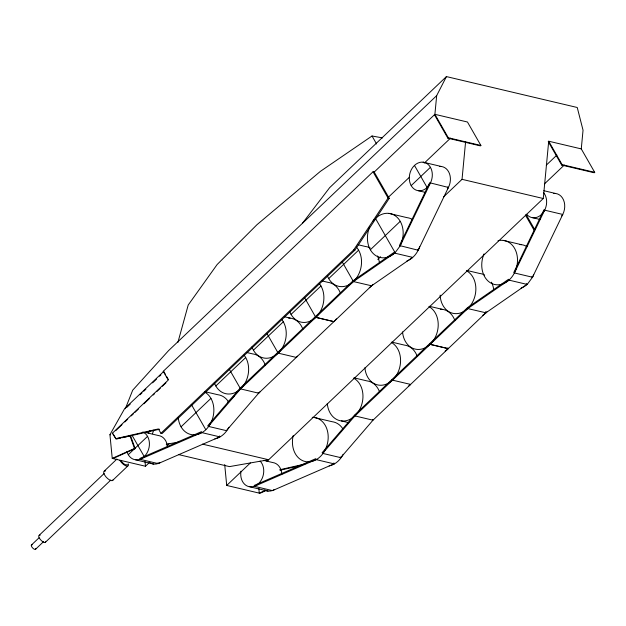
<?xml version="1.0" encoding="UTF-8"?>
<svg xmlns="http://www.w3.org/2000/svg" width="626" height="626" viewBox="0 0 626 626"><rect width="100%" height="100%" fill="white"/><g stroke="black" fill="none" stroke-linecap="round" stroke-linejoin="round"><path stroke-width="0.94" d="M581.272 148.902L548.705 141.21L548.259 141.632L561.686 165.076L594.254 172.768L594.7 172.346L581.272 148.902L583.041 130.208L577.242 107.492L446.424 76.591L436.674 95.637L434.898 114.323L448.326 137.775L480.893 145.467L480.447 145.889L447.88 138.197L434.452 114.754M443.631 196.838L462.035 179.333L465.627 141.445M266.95 461.385L543.274 198.52L548.705 141.21L562.132 164.654L594.7 172.346M177.909 342.391L188.207 305.019L217.136 264.532L256.981 224.687L320.402 171.352L372.024 135.999A1708.299 683.256 46.4 0 1 382.47 137.916M152.494 433.763L153.636 430.117M125.325 408.762L132.689 390.201L168.496 350.693L436.674 95.637M369.692 226.894A22.505 17.591 -76.7 0 0 373.104 253.436A22.505 17.591 -76.7 0 0 395.116 252.701L400.092 245.955L430.328 183.168A14.492 11.331 -76.7 0 0 423.137 162.189L441.236 166.469M448.427 187.448L429.671 182.745L399.435 245.533L418.191 250.236L448.427 187.448L447.77 187.017M544.651 210.172L543.994 209.749L513.766 272.537L514.415 272.959L544.651 210.172L562.751 214.452A14.492 11.331 -76.7 0 0 563.525 199.96A14.492 11.331 -76.7 0 0 553.775 193.434M521.075 288.116A22.505 17.591 -76.7 0 0 527.546 283.985L532.515 277.24L562.751 214.452L561.686 215.9M149.645 462.285L145.475 466.253L112.242 458.396L109.941 434.679L124.652 408.606L163.738 371.437L165.561 374.622M148.401 433.278L149.817 430.751M115.45 438.716L158.401 428.935L160.905 433.294L353.682 249.946L388.081 198.059L373.026 171.782L163.237 371.32L168.253 380.076L112.328 433.262L115.959 438.834L130.584 435.813L135.169 448.623L112.907 458.561M160.905 433.294L162.071 433.575L354.848 250.22L389.247 198.332L374.199 172.056L373.026 171.782M526.482 246.691L527.562 245.071M423.137 162.189A14.492 11.331 -76.7 0 0 409.49 180.703A14.492 11.331 -76.7 0 0 427.12 187.51L430.328 183.168M302.381 223.357L329.652 187.651L446.424 76.591M371.539 285.839L258.671 393.183L240.572 388.91L240.079 388.237L207.801 425.696L208.294 426.369L240.572 388.91L353.44 281.567L371.57 285.8L412.644 257.372L394.544 253.1L353.471 281.528L353.158 280.698L394.224 252.27L394.544 253.1M259.923 391.892A22.505 17.591 -76.7 0 1 258.671 393.183L226.393 430.649L208.294 426.369M485.44 312.1L485.862 312.844L373.002 420.187L354.903 415.914L354.41 415.241L322.132 452.7L322.625 453.373L354.903 415.914L467.763 308.571L485.901 312.804L526.967 284.376L526.654 283.547M322.625 453.373L340.724 457.653L373.002 420.187L372.572 419.443M126.718 407.44L130.208 404.114M139.981 394.826L142.071 392.831M143.745 391.242L145.866 389.223M152.541 382.877L156.492 379.121M159.52 376.242L160.913 374.911M373.98 172.267L434.898 114.323L467.465 122.015L480.893 145.467M115.661 430.688L122.039 424.631M124.864 421.94L127.696 419.248M131.241 415.875L133.361 413.856M134.778 412.511L138.315 409.146M143.98 403.762L149.645 398.379M153.182 395.006L154.599 393.66M156.719 391.641L160.264 388.276M162.384 386.258L165.921 382.893M447.88 138.197L448.326 137.775M388.12 197.48L409.373 177.268M424.256 163.12L450.462 138.189M104.378 470.979L116.921 459.054M39.25 535.23L104.08 473.569M31.605 544.847L39 537.82M128.283 454.687L147.533 436.377M411.172 185.625L430.422 167.314M35.416 549.401L43.484 541.725M45.252 542.398L110.786 480.064M112.43 480.604L127.767 466.026M215.806 385.976L245.697 357.548M253.413 350.208L283.312 321.78M291.059 314.401L320.958 285.972M328.705 278.593L358.604 250.165M181.039 426.815L210.939 398.379M370.349 249.774L400.241 221.338M167.025 445.751L169.114 443.764M240.149 388.159L353.009 280.824M227.723 402.189L234.093 396.125M377.799 259.454L380.631 256.762M546.287 165.162L556.89 155.084M561.686 165.076L562.132 164.654M266.175 490.51L259.946 493.288L226.714 485.44L250.353 462.95M544.432 183.934L564.269 165.068M508.868 280.104L467.802 308.532L467.481 307.702L508.555 279.274L508.868 280.104L526.967 284.376M112.242 458.396L134.496 448.466L135.169 448.623M265.51 490.346L259.281 493.132L258.82 488.382M201.658 432.574L201.478 431.666L139.903 458.428L140.083 459.335L201.658 432.574L219.757 436.854L219.577 435.939M140.083 459.335L158.182 463.608L219.757 436.854M315.981 459.578L315.801 458.67L254.234 485.432L254.414 486.339L315.981 459.578L334.081 463.858L333.901 462.943M334.081 463.858L272.513 490.612L254.414 486.339M116.624 438.99L120.349 438.145M122.211 437.723L159.575 429.209M279.759 469.75L305.011 463.999M280.041 470.228L300.582 465.548M166.266 444.264L178.723 442.081M543.798 190.695L555.559 193.473M462.035 179.333L543.274 198.52M418.465 190.75L425.703 192.464M532.796 217.754L540.035 219.468M388.081 198.059L389.247 198.332M388.926 213.38L407.025 217.652A22.505 17.591 -76.7 0 1 411.963 219.217M503.249 240.384L521.348 244.656M514.415 272.959L532.515 277.24A22.505 17.591 -76.7 0 0 533.696 274.595M358.142 244.774L365.381 246.48A22.505 17.591 -76.7 0 1 370.318 248.045M467.035 270.495L479.704 273.484A22.505 17.591 -76.7 0 1 484.649 275.049M353.682 249.946L354.848 250.22M322.304 281.004L327.734 282.287A22.505 17.591 -76.7 0 1 340.528 293.438M429.389 306.294L442.058 309.291M315.825 317.335L333.924 321.608A22.505 17.591 -76.7 0 0 336.373 318.884M430.156 344.339L448.255 348.612A22.505 17.591 -76.7 0 1 445.149 351.053M333.885 321.647L315.794 317.366L304.604 297.733M284.658 316.811L290.088 318.094M391.743 342.101L404.412 345.098A22.505 17.591 -76.7 0 1 417.213 356.241M247.051 352.579L252.481 353.862A22.505 17.591 -76.7 0 1 265.275 365.005M354.136 377.869L366.805 380.866A22.505 17.591 -76.7 0 1 379.606 392.009M163.237 371.32L163.738 371.437M341.46 420.938L348.698 422.652M205.046 391.704L217.715 394.693A22.505 17.591 -76.7 0 1 228.545 401.845M313.939 417.425L332.038 421.697A22.505 17.591 -76.7 0 1 342.868 428.849M202.488 444.131L268.609 459.75L229.484 466.613L178.473 454.562M144.762 432.323L158.339 435.524A14.492 11.331 -76.7 0 1 167.502 447.387M263.616 460.392L272.662 462.528A14.492 11.331 -76.7 0 1 281.825 474.391M112.328 433.262L112.836 433.38M109.941 434.679L110.614 434.835M135.568 459.813L153.667 464.085M249.899 486.817L267.998 491.089M531.865 276.809L532.515 277.24M417.534 249.805L418.191 250.236M340.223 456.98L340.724 457.653M258.178 392.51L258.671 393.183M526.114 214.538L534.854 229.797M525.425 215.109L534.166 230.368M414.475 165.428L427.12 187.51M372.024 135.999L376.586 143.972M467.763 308.571L467.34 307.828L354.472 415.163L354.903 415.914M375.475 218.411L395.116 252.701M447.825 347.868L448.216 348.651L430.117 344.37L429.726 343.596M342.25 261.934L353.44 281.567M392.079 379.395L392.51 380.146L410.609 384.419A22.505 17.591 -76.7 0 1 408.316 386.312M266.958 333.541L278.179 353.142L296.278 357.415A22.505 17.591 -76.7 0 0 297.53 356.124M229.351 369.309L240.572 388.91M191.313 404.435L205.813 429.741M166.477 376.218L168.3 379.403M132.031 435.281L144.23 456.573M113.283 434.162L115.513 438.059M485.58 311.975L485.901 312.804M129.918 435.657L134.496 448.466M158.002 462.7L158.182 463.608M224.695 464.562L226.714 485.44M145.013 461.503L145.475 466.253M391.258 342.383A22.505 17.591 -76.7 0 1 392.588 380.068A22.505 17.591 -76.7 0 1 364.895 367.712M353.651 378.151A22.505 17.591 -76.7 0 1 354.981 415.836A22.505 17.591 -76.7 0 1 327.288 403.48M543.65 192.714A14.492 11.331 -76.7 0 1 542.875 212.957A14.492 11.331 -76.7 0 1 526.607 214.241M497.991 240.744A22.505 17.591 -76.7 0 1 517.405 262.521A22.505 17.591 -76.7 0 1 494.172 284.392A22.505 17.591 -76.7 0 1 484.023 253.898M519.635 244.563A22.505 17.591 -76.7 0 1 527.053 246.66M466.55 270.776A22.505 17.591 -76.7 0 1 467.552 308.767A22.505 17.591 -76.7 0 1 440.125 295.143M491.433 282.193A22.505 17.591 -76.7 0 1 493.648 289.087M487.153 311.521A22.505 17.591 -76.7 0 1 482.795 315.254M428.904 306.576A22.505 17.591 -76.7 0 1 430.234 344.261A22.505 17.591 -76.7 0 1 402.541 331.905M440.344 309.189A22.505 17.591 -76.7 0 1 454.859 320.442M376.21 217.746A22.505 17.591 -76.7 0 1 398.339 218.615A22.505 17.591 -76.7 0 1 400.092 245.955M373.033 221.135A22.505 17.591 -76.7 0 1 374.223 219.695M439.444 166.43A14.492 11.331 -76.7 0 1 449.515 173.754A14.492 11.331 -76.7 0 1 447.504 189.036M419.71 246.66A22.505 17.591 -76.7 0 1 406.751 261.112M356.397 247.098A22.505 17.591 -76.7 0 1 353.964 281.051A22.505 17.591 -76.7 0 1 327.562 276.254M377.494 255.971A22.505 17.591 -76.7 0 1 379.317 262.083M372.822 284.517A22.505 17.591 -76.7 0 1 369.285 287.694M319.362 283.617A22.505 17.591 -76.7 0 1 315.95 317.218A22.505 17.591 -76.7 0 1 289.916 312.053M281.716 319.424A22.505 17.591 -76.7 0 1 277.975 353.33A22.505 17.591 -76.7 0 1 251.942 347.023M288.367 317.992A22.505 17.591 -76.7 0 1 302.882 329.237M244.109 355.192A22.505 17.591 -76.7 0 1 240.368 389.098A22.505 17.591 -76.7 0 1 214.335 382.791M113.079 479.852A6.338 2.535 46.4 0 1 105.904 476.801A6.338 2.535 46.4 0 1 105.638 470.963M128.346 463.897A6.338 2.535 46.4 0 1 125.693 465.775A6.338 2.535 46.4 0 1 119.887 460.306M127.305 464.257A4.718 1.886 46.4 0 1 124.629 464.296A4.718 1.886 46.4 0 1 120.951 460.556M35.69 548.392A2.997 1.197 46.4 0 1 34.305 549.221A2.997 1.197 46.4 0 1 31.535 546.396A2.997 1.197 46.4 0 1 32.2 544.839M45.737 541.834A4.718 1.886 46.4 0 1 40.393 539.565A4.718 1.886 46.4 0 1 40.189 535.214M204.553 391.986A22.505 17.591 -76.7 0 1 205.891 429.663A22.505 17.591 -76.7 0 1 178.199 417.307M228.881 427.276A22.505 17.591 -76.7 0 1 214.835 438.889M142.814 431.956A14.492 11.331 -76.7 0 1 145.537 455.149A14.492 11.331 -76.7 0 1 126.968 451.502M160.326 462.418A14.492 11.331 -76.7 0 1 150.287 462.966M274.657 489.422A14.492 11.331 -76.7 0 1 264.618 489.97M260.111 461.049A14.492 11.331 -76.7 0 1 255.705 485.643A14.492 11.331 -76.7 0 1 240.955 471.198M343.204 454.28A22.505 17.591 -76.7 0 1 329.166 465.893M312.225 417.331A22.505 17.591 -76.7 0 1 327.946 440.876A22.505 17.591 -76.7 0 1 306.255 461.722A22.505 17.591 -76.7 0 1 293.179 435.626"/></g></svg>
